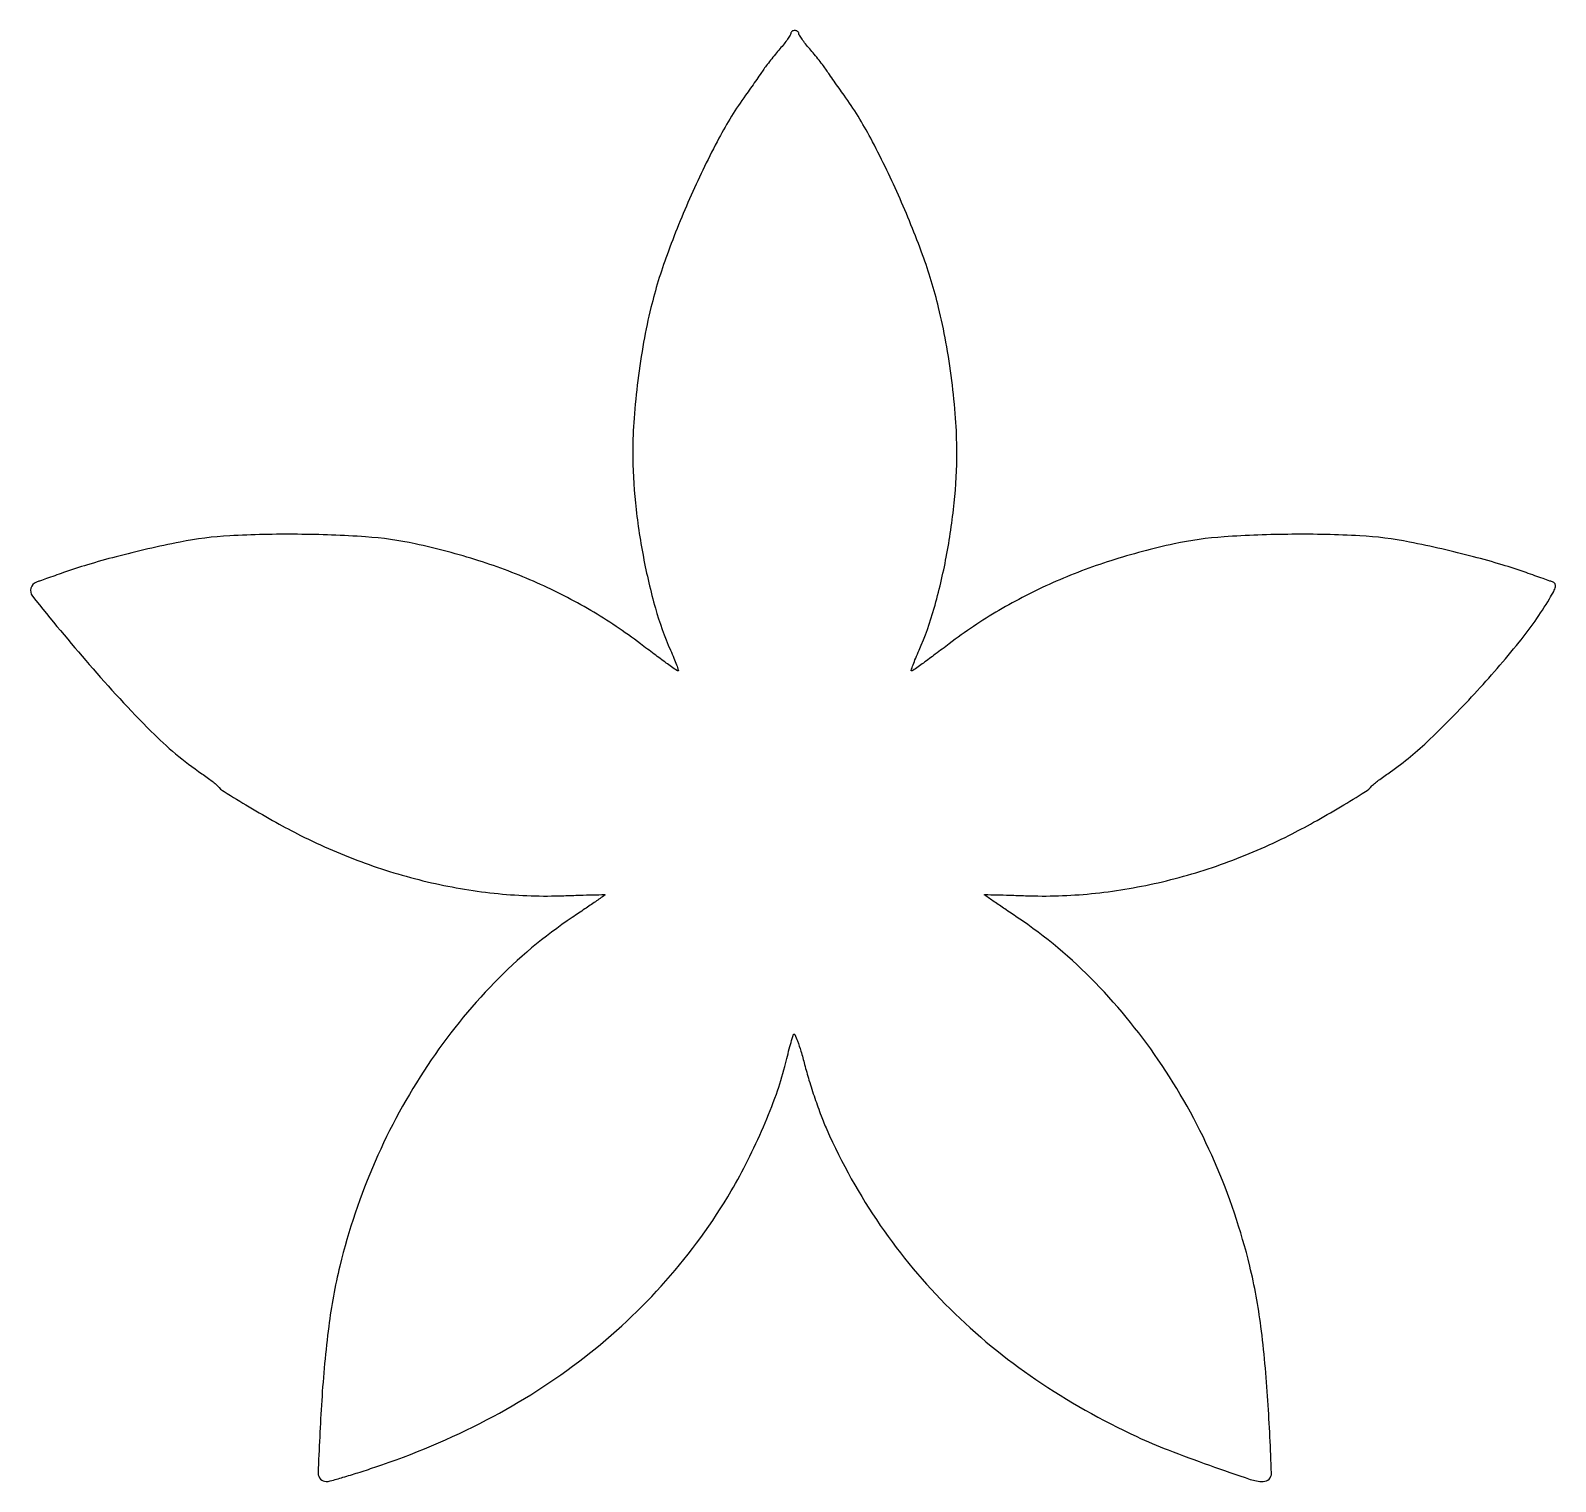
# Model space of a CAD drawing. Extents: x 0 to 385, y 0 to 367.
import ezdxf

# ---------------------------------------------------------------- set-up
doc = ezdxf.new("R2010")
doc.units = 0

msp = doc.modelspace()

# ---------------------------------------------------------------- linework, layer by layer
msp.add_lwpolyline([(191.984027, 366.25, -0.137797), (191.849346, 365.807034, -0.011347), (191.169625, 364.795633, -0.014518), (190.282398, 363.612544, -0.010669), (189.234027, 362.352153, 0.006601), (188.077377, 360.984374, 0.00523), (186.862495, 359.476794, 0.005289), (185.764767, 358.054356, 0.01313), (185, 356.984075, -0.003198), (184.225542, 355.853414, -0.001056), (183.073824, 354.202284, -0.001052), (181.788922, 352.376668, -0.001193), (180.549188, 350.631922, 0.032957), (173.801605, 339.731028, 0.017235), (166.798348, 325.376797, 0.01716), (160.675897, 310.2735, 0.027489), (156.621314, 296.970764, 0.016316), (154.767508, 288.198177, 0.012476), (153.295242, 278.501003, 0.012612), (152.328721, 268.916315, 0.018822), (152.01179, 260.5, 0.025738), (152.679886, 247.529775, 0.021248), (154.686442, 233.828726, 0.021788), (157.737539, 220.884065, 0.03535), (161.566036, 210.254764, -0.006579), (162.425855, 208.239276, -0.01147), (163.077963, 206.543587, -0.005705), (163.559049, 205.151704, -0.511799), (163.449663, 205, -0.15714), (163.138626, 205.100228, -0.000804), (160.476515, 207.021186, -0.003485), (157.452474, 209.243008, -0.002189), (153.946573, 211.880634, 0.02929), (141.361267, 220.32196, 0.028652), (127.784943, 227.303145, 0.027682), (113.050757, 232.888179, 0.023655), (97, 237.15232, 0.036176), (84.423182, 238.925251, 0.014957), (67.239438, 239.575322, 0.01495), (50.058362, 239.197336, 0.036448), (37.5, 237.622414, 0.007143), (29.320529, 235.862726, 0.007551), (21.345554, 233.900196, 0.008029), (14.060327, 231.864721, 0.01335), (8, 229.888596, -0.000123), (5.796556, 229.105048, -0.000148), (3.724467, 228.369472, -0.000126), (1.978576, 227.750771, -0.000994), (1.168397, 227.465703, 0.516794), (0.152306, 223.938389, 0.009687), (14.536563, 206.612188, 0.017792), (30.206931, 189.718202, 0.045481), (43, 179.019596, -0.005127), (44.376924, 178.04524, -0.006636), (45.61875, 177.121888, -0.005128), (46.638171, 176.325988, -0.057572), (47, 175.962157, 0.087103), (48.656681, 174.481331, 0.004299), (54.935749, 170.657103, 0.007643), (61.751091, 166.726253, 0.010517), (68, 163.418481, 0.029541), (84.27959, 156.405858, 0.030657), (101.073833, 151.46038, 0.031325), (117.985245, 148.688626, 0.034219), (134.614778, 148.166091, -0.001385), (138.597014, 148.302459, -0.002312), (141.949341, 148.39245, -0.000216), (144.937961, 148.457564, -0.420481), (145, 148.396836, -0.246174), (144.949007, 148.299541, -0.000189), (142.56703, 146.652675, -0.001971), (139.893197, 144.821041, -0.001197), (136.71755, 142.675085, 0.052323), (117.0122, 126.197585, 0.045458), (100.099901, 105.239473, 0.044179), (86.824989, 80.92927, 0.043284), (77.919689, 54.5, 0.028096), (75.103997, 39.226894, 0.0158), (73.323333, 20.44704, 0.006959), (72.424917, 2.133749, 0.424532), (74.485056, 0, 0.068167), (75.484412, 0.136883, 0.003346), (78.696078, 1.056726, 0.005371), (82.50312, 2.219275, 0.003848), (86.735056, 3.597367, 0.03903), (115.051999, 15.587212, 0.045232), (139.707595, 31.354234, 0.046865), (160.395451, 50.74384, 0.048009), (176.923764, 73.5, 0.017074), (181.141132, 81.255076, 0.01444), (185.07578, 89.72098, 0.01487), (188.334546, 97.964795, 0.025879), (190.472013, 105, -0.002242), (191.129198, 107.598685, -0.002711), (191.770075, 110.03125, -0.0023), (192.329959, 112.073096, -0.018524), (192.626128, 113, -0.658633), (192.978906, 113.021065, -0.025867), (193.684087, 111.415625, -0.01893), (194.546066, 108.851455, -0.009056), (195.46758, 105.5, 0.011892), (196.589534, 101.508256, 0.007684), (198.068551, 96.940625, 0.007725), (199.652684, 92.518235, 0.014448), (201.091933, 89, 0.046186), (214.618675, 64.789734, 0.047169), (232.276214, 43.658778, 0.046115), (253.973657, 25.813964, 0.040552), (279.5, 11.365866, 0.015774), (287.432111, 7.989337, 0.007441), (297.865265, 4.109616, 0.00422), (308.179773, 0.545517, 0.081243), (311.514944, 0, 0.424532), (313.575083, 2.133749, 0.006959), (312.676667, 20.44704, 0.0158), (310.896003, 39.226894, 0.028096), (308.080311, 54.5, 0.043284), (299.175011, 80.92927, 0.044179), (285.900099, 105.239473, 0.045458), (268.9878, 126.197585, 0.052323), (249.28245, 142.675085, -0.001197), (246.106803, 144.821041, -0.001971), (243.43297, 146.652675, -0.000189), (241.050993, 148.299541, -0.246174), (241, 148.396836, -0.420481), (241.062039, 148.457564, -0.000216), (244.050659, 148.39245, -0.002312), (247.402986, 148.302459, -0.001385), (251.385222, 148.166091, 0.034219), (268.014755, 148.688626, 0.031325), (284.926167, 151.46038, 0.030657), (301.72041, 156.405858, 0.029541), (318, 163.418481, 0.010517), (324.248909, 166.726253, 0.007643), (331.064251, 170.657103, 0.004299), (337.343319, 174.481331, 0.087103), (339, 175.962157, -0.057572), (339.361829, 176.325988, -0.005128), (340.38125, 177.121888, -0.006636), (341.623076, 178.04524, -0.005127), (343, 179.019596, 0.038293), (352.922498, 187.078465, 0.01645), (364.919553, 199.224537, 0.016515), (376.199954, 212.261108, 0.034468), (383.902749, 223.250071, 0.013892), (384.974718, 225.145632, 0.067609), (385.399092, 226.30145, 0.16314), (385.32235, 227.01889, 0.203872), (384.831603, 227.465703, -0.000994), (384.021424, 227.750771, -0.000126), (382.275533, 228.369472, -0.000148), (380.203444, 229.105048, -0.000123), (378, 229.888596, 0.01335), (371.939673, 231.864721, 0.008029), (364.654446, 233.900196, 0.007551), (356.679471, 235.862726, 0.007143), (348.5, 237.622414, 0.036448), (335.941638, 239.197336, 0.01495), (318.760562, 239.575322, 0.014957), (301.576818, 238.925251, 0.036176), (289, 237.15232, 0.023655), (272.949243, 232.888179, 0.027682), (258.215057, 227.303145, 0.028652), (244.638733, 220.32196, 0.02929), (232.053427, 211.880634, -0.002189), (228.547526, 209.243008, -0.003485), (225.523485, 207.021186, -0.000804), (222.861374, 205.100228, -0.15714), (222.550337, 205, -0.511799), (222.440951, 205.151704, -0.005705), (222.922037, 206.543587, -0.01147), (223.574145, 208.239276, -0.006579), (224.433964, 210.254764, 0.03535), (228.262461, 220.884065, 0.021788), (231.313558, 233.828726, 0.021248), (233.320114, 247.529775, 0.025738), (233.98821, 260.5, 0.018822), (233.671279, 268.916315, 0.012612), (232.704758, 278.501003, 0.012476), (231.232492, 288.198177, 0.016316), (229.378686, 296.970764, 0.027489), (225.324103, 310.2735, 0.01716), (219.201652, 325.376797, 0.017235), (212.198395, 339.731028, 0.032957), (205.450812, 350.631922, -0.001193), (204.211078, 352.376668, -0.001052), (202.926176, 354.202284, -0.001056), (201.774458, 355.853414, -0.003198), (201, 356.984075, 0.01313), (200.235233, 358.054356, 0.005289), (199.137505, 359.476794, 0.00523), (197.922623, 360.984374, 0.006601), (196.765973, 362.352153, -0.010669), (195.717602, 363.612544, -0.014518), (194.830375, 364.795633, -0.011347), (194.150654, 365.807034, -0.137797), (194.015973, 366.25, 0.131258), (193.932996, 366.536064, 0.0982), (193.710942, 366.779688, 0.086185), (193.383317, 366.943631, 0.073135), (193, 367, 0.073135), (192.616683, 366.943631, 0.086185), (192.289058, 366.779688, 0.0982), (192.067004, 366.536064, 0.131258)], format="xyb", close=True)

doc.saveas('drawing.dxf')
